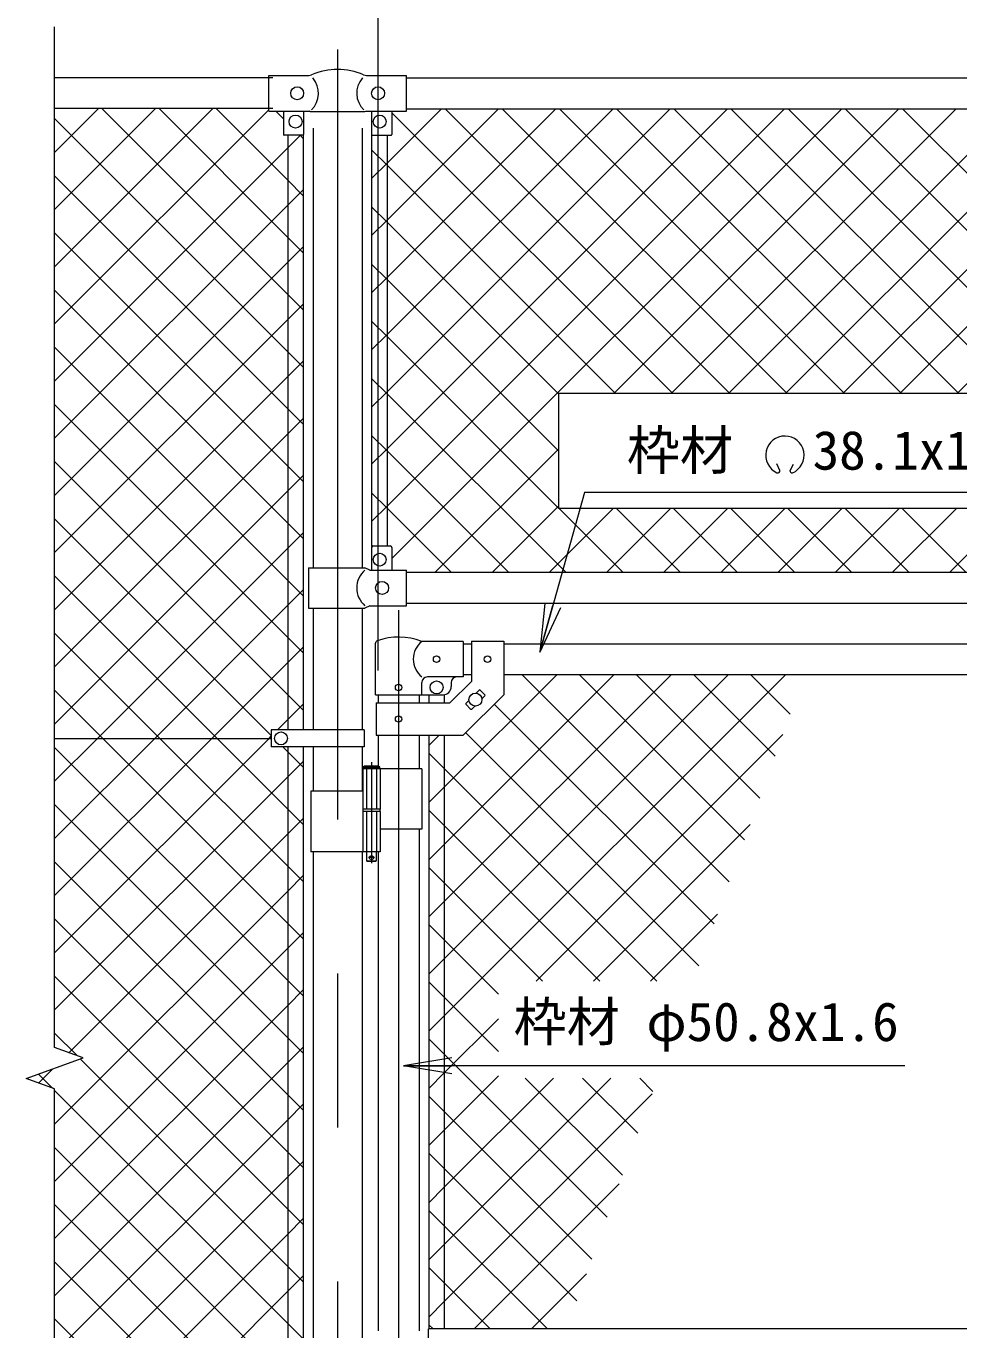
# Model space of a CAD drawing. Units: millimetres, scale not verified. Extents: x -6300 to 6300, y -4455 to 4455.
# Drawn here: x 617 to 1771, y -205 to 1408 of the extents above; entities that cross this region are included whole.
import ezdxf
from ezdxf.enums import TextEntityAlignment as Align

# ---------------------------------------------------------------- set-up
doc = ezdxf.new("R2010")
doc.units = ezdxf.units.MM
doc.header["$LTSCALE"] = 30
doc.linetypes.add('DASHED', pattern=[7.5, 6, -1.5])
doc.linetypes.add('USER1', pattern=[50.8, 31.75, -6.35, 6.35, -6.35])
for name, color, linetype, lineweight in [('0-0_D-STR-TXT', 7, 'Continuous', 9), ('0-3_D-BMK', 2, 'USER1', 13), ('0-4_D-STR1', 1, 'Continuous', 18), ('0-5_D-STR3', 3, 'Continuous', 13), ('0-9_D-STR-DIM', 7, 'Continuous', 9), ('0-A_0', 7, 'Continuous', 9), ('0-B_D-STR2', 7, 'Continuous', 9), ('0-C_Defpoints', 8, 'Continuous', 18)]:
    doc.layers.add(name, color=color, linetype=linetype, lineweight=lineweight)
doc.styles.add('ＭＳ ゴシック', font='')
doc.styles.get('ＭＳ ゴシック').set_extended_font_data('MS Gothic')

# ---------------------------------------------------------------- blocks, each defined once
blk = doc.blocks.new('_Open')
at = {"layer": '0-A_0'}
blk.add_line((-30, 5), (0, 0), dxfattribs=at)
blk.add_lwpolyline([(-30, -5), (0, 0), (-30, 0)], dxfattribs=at)

msp = doc.modelspace()

# ---------------------------------------------------------------- linework, layer by layer
at = {"layer": '0-0_D-STR-TXT'}
for p, q in [((1549.49, 858.22), (1545.66, 866.43)), ((1562.08, 858.21), (1566.6, 866.05))]:
    msp.add_line(p, q, dxfattribs=at)
for points in [[(1844.03, 830.93), (1307.83, 830.93), (1253.11, 635.33)], [(1704.09, 121.81), (1283.26, 121.81), (1086.11, 121.81)]]:
    msp.add_lwpolyline(points, dxfattribs=at)
for centre, radius, start, end in [((1555.78, 877.1), 23.75, 292.92895, 245.65759), ((1547.03, 857.76), 2.5, 245.55066, 10.6575), ((1564.53, 857.75), 2.5, 169.34241, 276.63708)]:
    msp.add_arc(centre, radius, start, end, dxfattribs=at)
at = {"layer": '0-3_D-BMK'}
for p, q in [((1002.7, 1379.08), (1002.7, -1516.74)), ((1078.1, 685.57), (1078.1, -1152.82)), ((1044.55, 497.26), (1044.55, 372.37)), ((1048.17, 379.34), (1040.92, 379.34))]:
    msp.add_line(p, q, dxfattribs=at)
at = {"layer": '0-4_D-STR1'}
for p, q in [((922.7, 1343.84), (652.7, 1343.84)), ((1087.7, 1343.84), (2917.7, 1343.84)), ((922.7, 1305.84), (652.7, 1305.84)), ((1087.7, 1305.74), (2917.7, 1305.74)), ((972.45, 1281.54), (972.45, 737.94)), ((1032.95, 1281.54), (1032.95, 737.94)), ((2917.7, 731.84), (1087.7, 731.84)), ((2917.7, 693.84), (1087.7, 693.84)), ((972.45, 687.94), (972.45, 537.34)), ((1032.95, 687.94), (1032.95, 537.34)), ((1158.1, 643.84), (1168.1, 643.84)), ((1208.1, 643.84), (1842.3, 643.84)), ((1158.1, 605.84), (1168.1, 605.84)), ((1208.1, 605.84), (1842.3, 605.84)), ((1052.7, 580.84), (1052.7, 570.79)), ((1103.5, 580.84), (1103.5, 570.79)), ((972.45, 516.34), (972.45, 461.34)), ((1032.95, 516.34), (1032.95, 461.34)), ((1052.7, 530.79), (1052.7, 492.34)), ((1103.5, 530.79), (1103.5, 489.34)), ((1103.5, 414.34), (1103.5, -206.16)), ((972.45, 386.34), (972.45, -278.66)), ((1032.95, 386.34), (1032.95, -278.66)), ((1052.7, 386.34), (1052.7, -206.16))]:
    msp.add_line(p, q, dxfattribs=at)
at = {"layer": '0-5_D-STR3'}
for p, q in [((917.7, 1346.84), (966.93, 1346.84)), ((917.7, 1302.84), (917.7, 1346.84)), ((1038.48, 1346.84), (1087.7, 1346.84)), ((1087.7, 1302.84), (1087.7, 1346.84)), ((917.7, 1302.84), (967.9, 1302.84)), ((935.7, 1302.84), (935.7, 1273.84)), ((960.7, 1302.84), (960.7, 1273.84)), ((968.9, 1302.34), (967.9, 1302.84)), ((968.9, 1302.34), (1036.5, 1302.34)), ((1036.5, 1302.34), (1037.5, 1302.84)), ((1037.5, 1302.84), (1087.7, 1302.84)), ((1044.7, 1302.84), (1044.7, 1273.84)), ((1069.7, 1302.84), (1069.7, 1273.84)), ((959.7, 1272.84), (936.7, 1272.84)), ((941.2, 1272.84), (941.2, 537.34)), ((960.2, 1272.97), (960.2, 537.34)), ((1045.2, 764.26), (1045.2, 1272.97)), ((1045.7, 1272.84), (1068.7, 1272.84)), ((1064.2, 764.94), (1064.2, 1272.84)), ((1044.7, 762.94), (1044.7, 734.94)), ((1046.7, 764.94), (1067.7, 764.94)), ((1069.7, 762.94), (1069.7, 734.94)), ((966.6, 737.94), (1036.5, 737.94)), ((966.6, 737.94), (966.6, 687.94)), ((1042.5, 734.94), (1036.5, 737.94)), ((1042.5, 734.94), (1087.7, 734.94)), ((1087.7, 690.94), (1087.7, 734.94)), ((966.6, 687.94), (1036.5, 687.94)), ((1042.5, 690.94), (1036.5, 687.94)), ((1042.5, 690.94), (1087.7, 690.94)), ((1158.1, 646.84), (1106.65, 646.84)), ((1158.1, 646.84), (1158.1, 602.84)), ((1168.1, 647.04), (1168.1, 597.36)), ((1168.1, 647.04), (1208.1, 647.04)), ((1208.1, 647.04), (1208.1, 580.79)), ((1049.55, 580.84), (1049.55, 644.53)), ((1158.1, 602.84), (1113.65, 602.84)), ((1141.54, 570.79), (1168.1, 597.36)), ((1049.55, 580.84), (1106.65, 580.84)), ((1106.65, 580.84), (1106.65, 595.84)), ((1106.65, 580.84), (1133.1, 580.84)), ((1115.6, 580.84), (1115.6, 570.79)), ((1134.6, 580.84), (1134.6, 570.79)), ((1143.1, 595.84), (1143.1, 590.84)), ((1173.98, 582.74), (1177.7, 586.46)), ((1179.12, 586.46), (1184.77, 580.8)), ((1050.4, 570.79), (1141.54, 570.79)), ((1050.4, 570.79), (1050.4, 530.79)), ((1161.44, 570.19), (1165.15, 573.91)), ((1161.44, 568.78), (1167.09, 563.12)), ((1168.51, 563.12), (1172.22, 566.84)), ((1181.06, 575.67), (1184.77, 579.38)), ((920.7, 537.34), (920.7, 516.34)), ((1035.5, 537.34), (920.7, 537.34)), ((1035.5, 537.34), (1035.5, 516.34)), ((652.7, 526.84), (920.7, 526.84)), ((1035.5, 516.34), (920.7, 516.34)), ((941.2, 516.34), (941.2, -278.66)), ((960.2, 516.34), (960.2, -278.66)), ((1115.6, 530.79), (1115.6, -203.66)), ((1134.6, 530.79), (1134.6, -203.66)), ((1033.75, 489.34), (1033.75, 439.34)), ((1106.65, 489.34), (1033.75, 489.34)), ((1034.55, 491.34), (1035.55, 492.34)), ((1034.55, 491.34), (1034.55, 489.34)), ((1034.55, 491.34), (1054.55, 491.34)), ((1053.55, 492.34), (1035.55, 492.34)), ((1055.35, 489.34), (1055.35, 439.34)), ((1106.65, 489.34), (1106.65, 414.34)), ((1033.75, 461.34), (969.4, 461.34)), ((969.4, 461.34), (969.4, 386.34)), ((1055.35, 439.34), (1033.75, 439.34)), ((1055.35, 436.34), (1033.75, 436.34)), ((1033.75, 436.34), (1033.75, 386.34)), ((1034.05, 439.34), (1034.05, 436.34)), ((1055.05, 436.34), (1034.05, 436.34)), ((1055.05, 439.34), (1055.05, 436.34)), ((1055.35, 436.34), (1055.35, 386.34)), ((1106.65, 414.34), (1055.46, 414.34)), ((1055.35, 386.34), (969.4, 386.34)), ((1039.55, 374.34), (1038.55, 375.34)), ((1049.55, 374.34), (1039.55, 374.34)), ((1049.55, 374.34), (1050.55, 375.34)), ((1050.55, 386.34), (1050.55, 375.34)), ((1935.2, -203.66), (1115.2, -203.66)), ((1115.2, -258.66), (1115.2, -203.66))]:
    msp.add_line(p, q, dxfattribs=at)
at = {"layer": '0-5_D-STR3', "linetype": 'DASHED'}
for p, q in [((1038.25, 489.34), (1038.25, 439.34)), ((1050.85, 489.34), (1050.85, 439.34)), ((1038.25, 436.34), (1038.25, 386.34)), ((1050.85, 436.34), (1050.85, 386.34))]:
    msp.add_line(p, q, dxfattribs=at)
at = {"layer": '0-5_D-STR3'}
for points in [[(1050.4, 530.79), (1158.1, 530.79), (1208.1, 580.79)], [(1053.55, 492.34), (1054.55, 491.34), (1054.55, 489.34)], [(1038.55, 386.34), (1038.55, 375.34), (1050.55, 375.34)]]:
    msp.add_lwpolyline(points, dxfattribs=at)
for centre, radius in [((952.7, 1324.84), 8), ((1052.7, 1324.84), 8), ((950.7, 1289.84), 8), ((1054.7, 1289.84), 8), ((1054.7, 747.94), 8), ((1057.7, 712.94), 8), ((1125.1, 624.84), 4), ((1188.1, 624.79), 4), ((1125.1, 589.84), 8), ((1078.1, 589.84), 4), ((1173.1, 574.79), 8), ((1078.1, 550.79), 4), ((932.7, 526.84), 8), ((1044.55, 379.34), 2.5)]:
    msp.add_circle(centre, radius, dxfattribs=at)
for centre, radius, start, end in [((966.93, 1354.84), 8, 270, 296.9114), ((950.32, 1324.84), 28.8, 314.1684, 41.01552), ((1002.7, 1271.38), 82.82, 67.15338, 112.84662), ((1055.09, 1324.84), 28.8, 138.98448, 225.8316), ((1038.48, 1354.84), 8, 243.0886, 270), ((936.7, 1273.84), 1, 180, 270), ((959.7, 1273.84), 1, 270, 0), ((1045.7, 1273.84), 1, 180, 270), ((1068.7, 1273.84), 1, 270, 0), ((1046.7, 762.94), 2, 90, 180), ((1067.7, 762.94), 2, 0, 90), ((1055.09, 712.94), 28.8, 130.19176, 229.80824), ((1052.85, 644.53), 3.3, 109.22051, 180), ((1078.1, 572.11), 80, 69.0916, 109.22051), ((1124.85, 624.84), 28.55, 129.59418, 230.40582), ((1113.65, 595.84), 7, 90, 180), ((1150.1, 595.84), 7, 90, 180), ((1133.1, 590.84), 10, 270, 0), ((1178.41, 585.75), 1, 45, 135), ((1184.06, 580.09), 1, 315, 45), ((1162.14, 569.49), 1, 135, 225), ((1167.8, 563.83), 1, 225, 315)]:
    msp.add_arc(centre, radius, start, end, dxfattribs=at)
at = {"layer": '0-9_D-STR-DIM'}
for p, q in [((1052.7, 610.84), (1052.7, 1623.84)), ((652.7, 144.49), (652.7, 1406.84)), ((617.47, 106.01), (687.94, 131.66)), ((687.94, 131.66), (652.7, 144.49)), ((652.7, 93.19), (617.47, 106.01)), ((652.7, -1249.16), (652.7, 93.19))]:
    msp.add_line(p, q, dxfattribs=at)
at = {"layer": '0-B_D-STR2'}
for p, q in [((652.7, 1251.59), (706.95, 1305.84)), ((652.7, 1180.88), (777.66, 1305.84)), ((652.7, 1110.17), (848.37, 1305.84)), ((652.7, 1039.46), (917.7, 1304.46)), ((941.2, 1005.04), (652.7, 1293.54)), ((941.2, 1075.75), (711.12, 1305.84)), ((941.2, 1146.46), (781.83, 1305.84)), ((941.2, 1217.17), (852.54, 1305.84)), ((935.7, 1293.38), (926.25, 1302.84)), ((1064.2, 1238.83), (1131.12, 1305.74)), ((1064.2, 1168.12), (1201.83, 1305.74)), ((1064.2, 1097.4), (1272.54, 1305.74)), ((1064.2, 1026.69), (1343.25, 1305.74)), ((1064.2, 955.98), (1413.96, 1305.74)), ((1064.2, 885.27), (1484.67, 1305.74)), ((1064.2, 814.56), (1555.38, 1305.74)), ((1069.7, 749.35), (1626.09, 1305.74)), ((1417.14, 953.37), (1069.7, 1300.8)), ((1487.85, 953.37), (1135.48, 1305.74)), ((1558.56, 953.37), (1206.19, 1305.74)), ((1629.27, 953.37), (1276.9, 1305.74)), ((1344.43, 953.37), (1696.8, 1305.74)), ((1699.98, 953.37), (1347.61, 1305.74)), ((1415.14, 953.37), (1767.51, 1305.74)), ((1770.69, 953.37), (1418.32, 1305.74)), ((1485.85, 953.37), (1838.22, 1305.74)), ((1841.4, 953.37), (1489.03, 1305.74)), ((1556.56, 953.37), (1908.93, 1305.74)), ((2133.64, 731.84), (1559.74, 1305.74)), ((1627.27, 953.37), (1979.65, 1305.74)), ((2204.35, 731.84), (1630.45, 1305.74)), ((1697.98, 953.37), (2050.36, 1305.74)), ((2275.07, 731.84), (1701.17, 1305.74)), ((1768.7, 953.37), (2121.07, 1305.74)), ((960.2, 1268.88), (956.25, 1272.84)), ((1045.2, 1219.83), (1064.2, 1238.83)), ((941.2, 934.33), (652.7, 1222.83)), ((960.2, 1198.17), (941.2, 1217.17)), ((941.2, 1186.54), (960.2, 1205.54)), ((652.7, 898.04), (941.2, 1186.54)), ((1045.2, 1149.12), (1064.2, 1168.12)), ((941.2, 863.62), (652.7, 1152.12)), ((960.2, 1127.46), (941.2, 1146.46)), ((941.2, 1115.83), (960.2, 1134.83)), ((652.7, 827.33), (941.2, 1115.83)), ((1064.2, 1094.17), (1045.2, 1113.17)), ((1045.2, 1078.4), (1064.2, 1097.4)), ((941.2, 792.91), (652.7, 1081.41)), ((1275.87, 882.51), (1064.2, 1094.17)), ((960.2, 1056.75), (941.2, 1075.75)), ((941.2, 1045.12), (960.2, 1064.12)), ((652.7, 756.62), (941.2, 1045.12)), ((1064.2, 1023.46), (1045.2, 1042.46)), ((1045.2, 1007.69), (1064.2, 1026.69)), ((1275.87, 811.8), (1064.2, 1023.46)), ((941.2, 722.2), (652.7, 1010.7)), ((960.2, 986.04), (941.2, 1005.04)), ((941.2, 974.4), (960.2, 993.4)), ((652.7, 685.9), (941.2, 974.4)), ((1064.2, 952.75), (1045.2, 971.75)), ((1045.2, 936.98), (1064.2, 955.98)), ((1285.12, 731.84), (1064.2, 952.75)), ((941.2, 651.49), (652.7, 939.99)), ((960.2, 915.33), (941.2, 934.33)), ((941.2, 903.69), (960.2, 922.69)), ((652.7, 615.19), (941.2, 903.69)), ((1064.2, 882.04), (1045.2, 901.04)), ((1045.2, 866.27), (1064.2, 885.27)), ((1214.41, 731.84), (1064.2, 882.04)), ((1122.9, 731.84), (1275.87, 884.8)), ((941.2, 580.78), (652.7, 869.28)), ((960.2, 844.62), (941.2, 863.62)), ((941.2, 832.98), (960.2, 851.98)), ((652.7, 544.48), (941.2, 832.98)), ((1064.2, 811.33), (1045.2, 830.33)), ((1045.2, 795.56), (1064.2, 814.56)), ((1143.69, 731.84), (1064.2, 811.33)), ((1193.61, 731.84), (1275.87, 814.09)), ((1264.32, 731.84), (1343.93, 811.44)), ((1355.83, 731.84), (1276.22, 811.44)), ((1335.03, 731.84), (1414.64, 811.44)), ((1426.54, 731.84), (1346.94, 811.44)), ((1405.75, 731.84), (1485.35, 811.44)), ((1497.25, 731.84), (1417.65, 811.44)), ((1476.46, 731.84), (1556.06, 811.44)), ((1567.96, 731.84), (1488.36, 811.44)), ((1547.17, 731.84), (1626.77, 811.44)), ((1638.67, 731.84), (1559.07, 811.44)), ((1617.88, 731.84), (1697.48, 811.44)), ((1709.38, 731.84), (1629.78, 811.44)), ((1688.59, 731.84), (1768.19, 811.44)), ((1780.09, 731.84), (1700.49, 811.44)), ((1759.3, 731.84), (1838.9, 811.44)), ((920.7, 530.56), (652.7, 798.56)), ((960.2, 773.91), (941.2, 792.91)), ((941.2, 762.27), (960.2, 781.27)), ((705.77, 526.84), (941.2, 762.27)), ((853.72, 526.84), (652.7, 727.85)), ((1069.88, 734.94), (1069.7, 735.12)), ((960.2, 703.2), (941.2, 722.2)), ((941.2, 691.56), (960.2, 710.56)), ((776.48, 526.84), (941.2, 691.56)), ((783.01, 526.84), (652.7, 657.14)), ((960.2, 632.49), (941.2, 651.49)), ((941.2, 620.85), (960.2, 639.85)), ((847.19, 526.84), (941.2, 620.85)), ((1134.6, 466.46), (1273.98, 605.84)), ((1134.6, 395.75), (1344.69, 605.84)), ((1134.6, 325.04), (1415.4, 605.84)), ((1134.6, 254.33), (1486.11, 605.84)), ((1134.6, 183.62), (1556.82, 605.84)), ((1486.99, 349.35), (1230.5, 605.84)), ((1505.86, 401.19), (1301.21, 605.84)), ((1524.73, 453.03), (1371.92, 605.84)), ((1543.6, 504.87), (1442.63, 605.84)), ((1562.47, 556.71), (1513.34, 605.84)), ((712.3, 526.84), (652.7, 586.43)), ((960.2, 561.78), (941.2, 580.78)), ((1468.12, 297.5), (1196.47, 569.15)), ((1449.25, 245.66), (1161.12, 533.8)), ((652.7, 473.77), (705.77, 526.84)), ((652.7, 403.06), (776.48, 526.84)), ((652.7, 332.35), (847.19, 526.84)), ((941.2, 297.93), (712.3, 526.84)), ((941.2, 368.64), (783.01, 526.84)), ((941.2, 439.35), (853.72, 526.84)), ((1115.6, 518.18), (1128.22, 530.79)), ((1248.28, 226.59), (1553.34, 531.65)), ((941.2, 227.22), (652.7, 515.72)), ((1134.6, 489.6), (1115.6, 508.6)), ((1397.61, 226.59), (1134.6, 489.6)), ((1115.6, 447.46), (1134.6, 466.46)), ((941.2, 156.51), (652.7, 445.01)), ((960.2, 420.35), (941.2, 439.35)), ((1134.6, 418.89), (1115.6, 437.89)), ((1318.99, 226.59), (1512.88, 420.48)), ((1326.9, 226.59), (1134.6, 418.89)), ((1115.6, 376.75), (1134.6, 395.75)), ((941.2, 85.8), (652.7, 374.3)), ((960.2, 349.64), (941.2, 368.64)), ((941.2, 338.01), (960.2, 357.01)), ((652.7, 49.51), (941.2, 338.01)), ((1115.6, 306.04), (1134.6, 325.04)), ((1389.71, 226.59), (1472.42, 309.3)), ((941.2, 15.09), (652.7, 303.59)), ((960.2, 278.93), (941.2, 297.93)), ((1134.6, 277.47), (1115.6, 296.47)), ((941.2, 267.3), (960.2, 286.3)), ((1201.81, 210.27), (1134.6, 277.47)), ((652.7, -21.2), (941.2, 267.3)), ((1115.6, 235.33), (1134.6, 254.33)), ((941.2, -55.62), (652.7, 232.88)), ((960.2, 208.22), (941.2, 227.22)), ((941.2, 196.59), (960.2, 215.59)), ((1134.6, 206.76), (1115.6, 225.76)), ((652.7, -91.91), (941.2, 196.59)), ((1201.81, 139.56), (1134.6, 206.76)), ((1115.6, 164.62), (1134.6, 183.62)), ((1134.6, 112.91), (1201.81, 180.11)), ((680.5, 134.37), (652.7, 162.17)), ((960.2, 137.51), (941.2, 156.51)), ((1134.6, 136.05), (1115.6, 155.05)), ((941.2, 125.88), (960.2, 144.88)), ((1336.04, -65.39), (1134.6, 136.05)), ((632.89, 100.4), (650.53, 118.05)), ((652.7, -162.62), (941.2, 125.88)), ((1115.6, 93.91), (1134.6, 112.91)), ((649.99, 94.18), (632.63, 111.53)), ((1134.6, 42.2), (1201.81, 109.4)), ((1354.91, -13.55), (1234.77, 106.59)), ((1373.78, 38.29), (1305.48, 106.59)), ((1392.65, 90.14), (1376.19, 106.59)), ((960.2, 66.8), (941.2, 85.8)), ((1134.6, 65.34), (1115.6, 84.34)), ((941.2, 55.17), (960.2, 74.17)), ((1317.17, -117.23), (1134.6, 65.34)), ((652.7, -233.33), (941.2, 55.17)), ((1115.6, 23.2), (1134.6, 42.2)), ((960.2, -3.91), (941.2, 15.09)), ((941.2, -15.54), (960.2, 3.46)), ((1134.6, -5.38), (1115.6, 13.62)), ((667.59, -289.16), (941.2, -15.54)), ((1298.3, -169.07), (1134.6, -5.38)), ((1171.59, -203.66), (1351.02, -24.22)), ((891.9, -289.16), (652.7, -49.96)), ((960.2, -74.62), (941.2, -55.62)), ((941.2, -86.26), (960.2, -67.26)), ((738.3, -289.16), (941.2, -86.26)), ((821.19, -289.16), (652.7, -120.67)), ((941.2, -156.97), (960.2, -137.97)), ((1242.3, -203.66), (1310.56, -135.4)), ((809.01, -289.16), (941.2, -156.97)), ((750.48, -289.16), (652.7, -191.38)), ((1120.76, -203.66), (1115.6, -198.51))]:
    msp.add_line(p, q, dxfattribs=at)
for points in [[(652.7, 968.75), (941.2, 1257.25), (956.8, 1272.84)], [(1346.43, 953.37), (1064.2, 1235.59), (1045.2, 1254.59)], [(1275.87, 953.22), (1064.2, 1164.88), (1045.2, 1183.88)], [(928.4, 537.34), (941.2, 550.14), (960.2, 569.14)], [(652.7, 261.64), (917.9, 526.84), (920.7, 529.64)], [(960.2, 491.06), (941.2, 510.06), (934.93, 516.34)], [(652.7, 190.93), (941.2, 479.43), (960.2, 498.43)], [(670.5, 138.01), (941.2, 408.72), (960.2, 427.72)], [(1256.19, 226.59), (1134.6, 348.18), (1115.6, 367.18)], [(960.2, -145.33), (941.2, -126.33), (684.47, 130.4)], [(1115.6, -47.51), (1134.6, -28.51), (1269.71, 106.59)], [(1115.6, -118.22), (1134.6, -99.22), (1340.42, 106.59)], [(960.2, -216.04), (941.2, -197.04), (652.7, 91.46)], [(1115.6, -188.93), (1134.6, -169.93), (1391.49, 86.95)], [(952.11, -278.66), (941.2, -267.75), (652.7, 20.75)], [(1262.18, -203.66), (1134.6, -76.09), (1115.6, -57.09)], [(1191.47, -203.66), (1134.6, -146.8), (1115.6, -127.8)]]:
    msp.add_lwpolyline(points, dxfattribs=at)
at = {"layer": '0-C_Defpoints'}
msp.add_lwpolyline([(1862.39, 953.37), (1275.87, 953.37), (1275.87, 811.44), (1862.39, 811.44)], close=True, dxfattribs=at)

# ---------------------------------------------------------------- block references
at = {"layer": '0-0_D-STR-TXT', "xscale": 2, "yscale": 2}
for p, rotation in [((1252.57, 633.4), 254.37026), ((1084.11, 121.81), 180)]:
    msp.add_blockref('_Open', p, dxfattribs=dict(at, rotation=rotation))

# ---------------------------------------------------------------- texts
at = {"layer": '0-0_D-STR-TXT', "style": 'ＭＳ ゴシック'}
for s, p in [('枠材 \u300038.1x1.6', (1360.28, 844.79)), ('枠材 φ50.8x1.6', (1220.33, 137.95))]:
    msp.add_text(s, height=48.17, dxfattribs=at).set_placement(p, align=Align.BOTTOM_LEFT)

doc.saveas('drawing.dxf')
